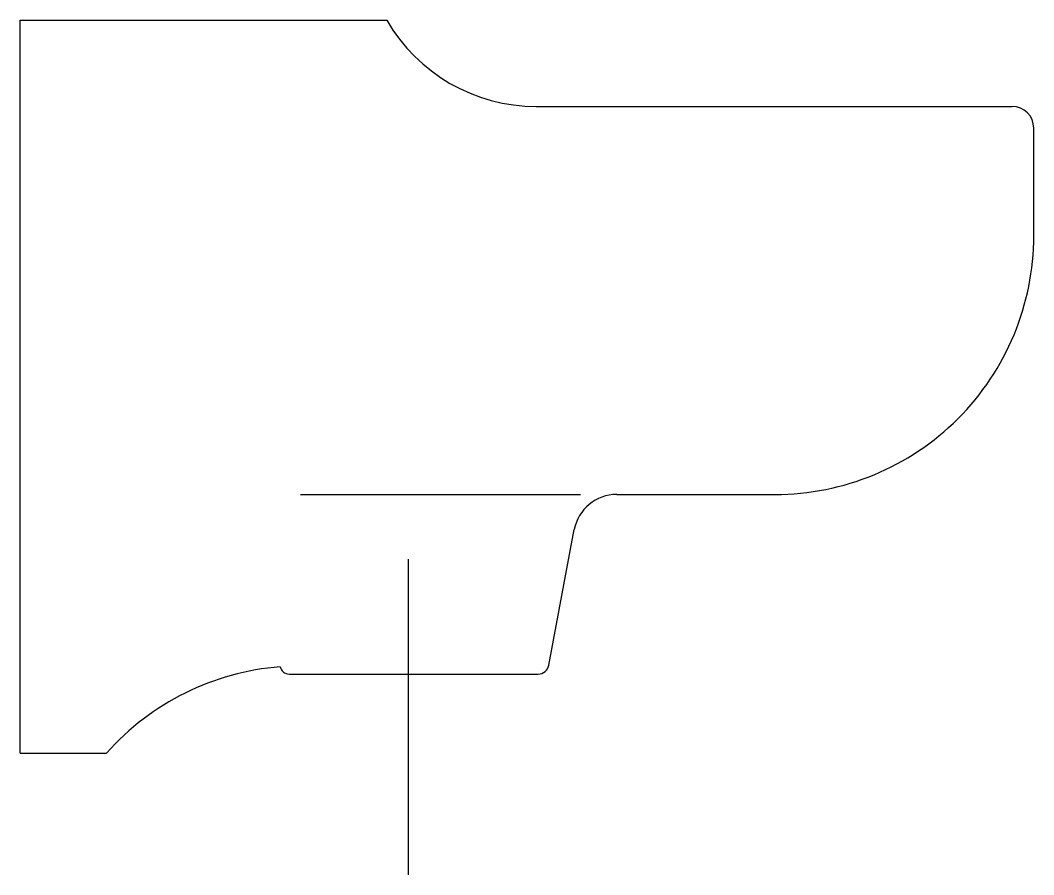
# Model space of a CAD drawing. Extents: x -985.155 to -984.92, y 872.965 to 873.163.
import ezdxf

# ---------------------------------------------------------------- set-up
doc = ezdxf.new("R2010")
doc.units = 0
doc.header["$LTSCALE"] = 0.2
doc.header["$MEASUREMENT"] = 0
doc.linetypes.add('AXES', pattern=[0.54, 0.3, -0.08, 0.08, -0.08])
doc.linetypes.add('CONTINU', pattern=[0])
doc.layers.get('0').update_dxf_attribs({"linetype": 'CONTINUOUS'})
doc.layers.add('DECA_EIXOS', color=5, linetype='AXES')

msp = doc.modelspace()

# ---------------------------------------------------------------- linework, layer by layer
at = {"linetype": 'CONTINU'}
for points in [[(-985.15533, 872.99311), (-985.15533, 873.16311)], [(-985.15533, 873.16311), (-985.07033, 873.16311)], [(-985.03569, 873.14311), (-984.92533, 873.14311)], [(-984.92033, 873.11311), (-984.92033, 873.13811)], [(-985.09033, 873.05311), (-985.02543, 873.05311)], [(-985.01704, 873.05311), (-984.98033, 873.05311)], [(-985.03277, 873.01348), (-985.02686, 873.04496)], [(-985.093, 873.01144), (-985.03522, 873.01144)], [(-985.15533, 872.99311), (-985.13533, 872.99311)]]:
    msp.add_lwpolyline(points, dxfattribs=at)
for points in [[(-985.07033, 873.16311, 0.26795), (-985.03569, 873.14311)], [(-984.92033, 873.13811, 0.414194), (-984.92533, 873.14311)], [(-984.98033, 873.05311, 0.414215), (-984.92033, 873.11311)], [(-985.01704, 873.05311, 0.360897), (-985.02686, 873.04496)], [(-985.03522, 873.01144, 0.360901), (-985.03277, 873.01348)], [(-985.09504, 873.01311, 0.194525), (-985.13533, 872.99311)], [(-985.09504, 873.01311, 0.356656), (-985.093, 873.01144)]]:
    msp.add_lwpolyline(points, format="xyb", dxfattribs=at)
at = {"layer": 'DECA_EIXOS'}
msp.add_lwpolyline([(-985.06533, 872.96488), (-985.06533, 873.03811)], dxfattribs=at)

doc.saveas('drawing.dxf')
